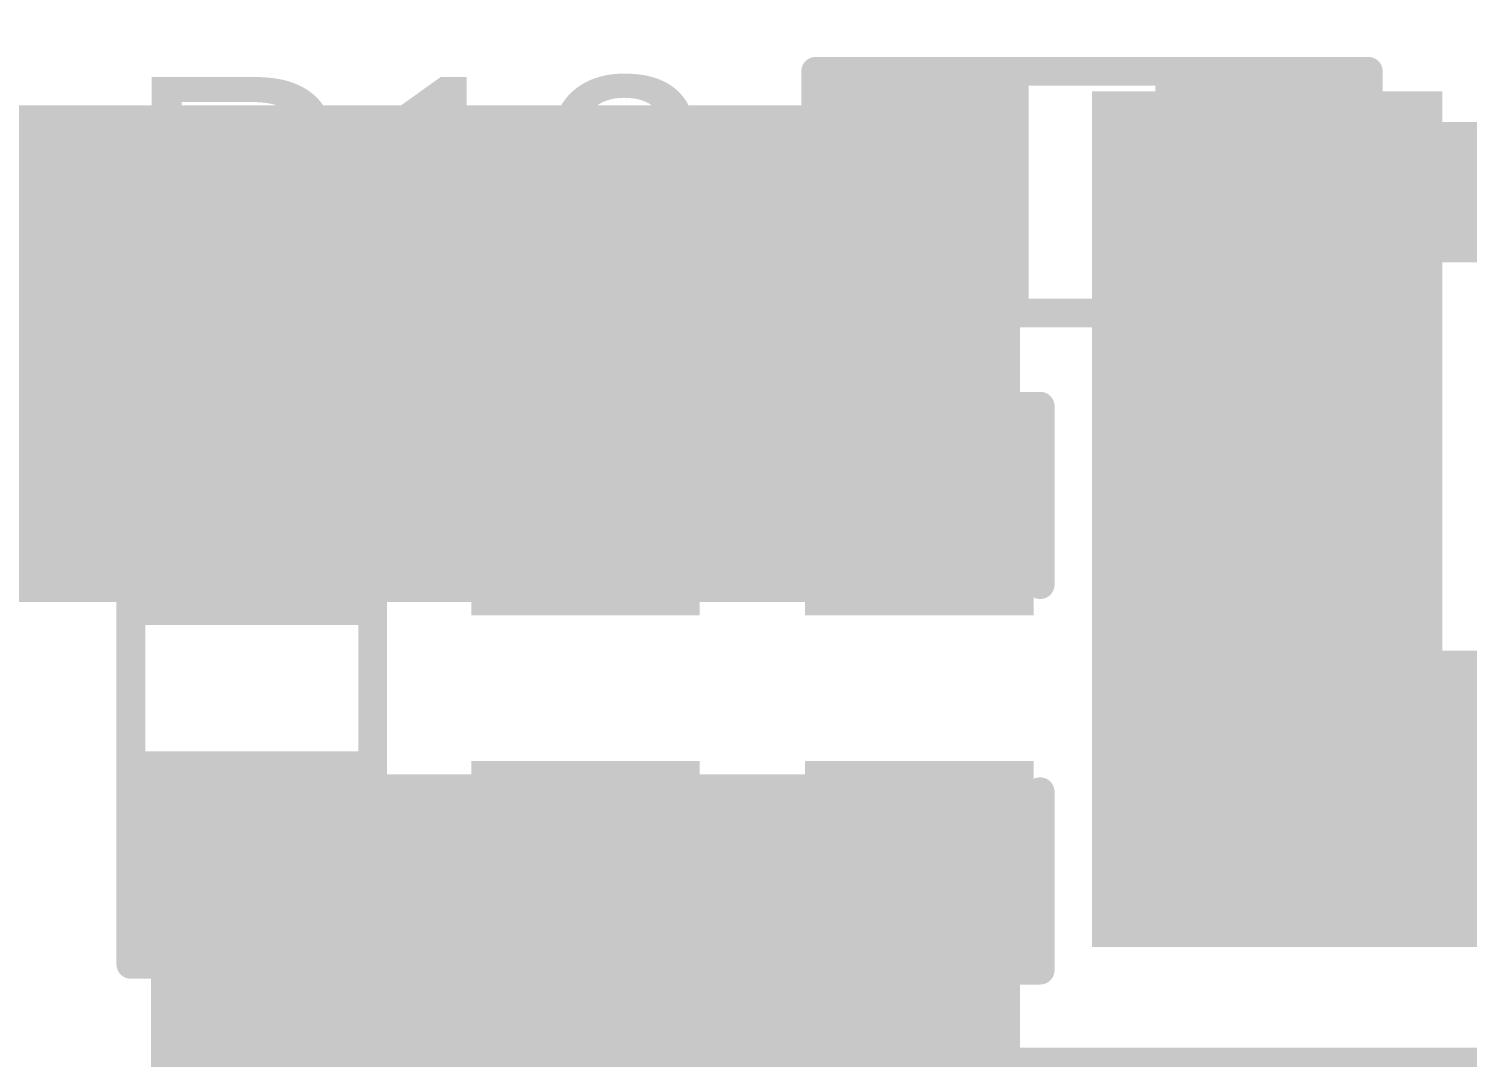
# Model space of a CAD drawing. Header units: inches. Extents: x 68 to 568, y 3 to 460.
# Drawn here: x 223.17 to 229.52, y 252.84 to 257.38 of the extents above; entities that cross this region are included whole.
import ezdxf

# ---------------------------------------------------------------- set-up
doc = ezdxf.new("R2010")
doc.units = ezdxf.units.IN
for name, color, linetype in [('Top Layer', 1, 'Continuous'), ('Top Overlay', 2, 'Continuous'), ('Top Paste', 8, 'Continuous'), ('Top Solder', 216, 'Continuous')]:
    doc.layers.add(name, color=color, linetype=linetype)
doc.styles.add('Arial', font='', dxfattribs={"height": 0.2})
doc.styles.get('Arial').set_extended_font_data('Arial')

# ---------------------------------------------------------------- blocks, each defined once
blk = doc.blocks.new('R___0603_519')
at = {"layer": 'Top Layer'}
for points in [[(-0.381, 0.4445), (-0.381, -0.4445), (-1.143, -0.4445), (-1.143, 0.4445)], [(1.143, 0.4445), (1.143, -0.4445), (0.381, -0.4445), (0.381, 0.4445)]]:
    blk.add_hatch(color=1, dxfattribs=at).paths.add_polyline_path(points)
at = {"layer": 'Top Paste'}
for points in [[(-0.381, 0.4445), (-0.381, -0.4445), (-1.143, -0.4445), (-1.143, 0.4445)], [(1.143, 0.4445), (1.143, -0.4445), (0.381, -0.4445), (0.381, 0.4445)]]:
    blk.add_hatch(color=8, dxfattribs=at).paths.add_polyline_path(points)
at = {"layer": 'Top Solder'}
for points in [[(-0.2794, 0.5461), (-0.2794, -0.5461), (-1.2446, -0.5461), (-1.2446, 0.5461)], [(1.2446, 0.5461), (1.2446, -0.5461), (0.2794, -0.5461), (0.2794, 0.5461)]]:
    blk.add_hatch(color=216, dxfattribs=at).paths.add_polyline_path(points)
at = {"layer": 'Top Overlay'}
for points in [[(-1.2192, 0.5334, 0.127, 0.127, 0), (1.2192, 0.5334, 0.127, 0.127, 0)], [(-1.2192, 0.5334, 0.127, 0.127, 0), (-1.2192, -0.5334, 0.127, 0.127, 0)], [(1.2192, 0.5334, 0.127, 0.127, 0), (1.2192, -0.5334, 0.127, 0.127, 0)], [(-1.2192, -0.5334, 0.127, 0.127, 0), (1.2192, -0.5334, 0.127, 0.127, 0)]]:
    blk.add_lwpolyline(points, format="xyseb", dxfattribs=at)
for points in [[(-1.25095, 0.5334, 0.0635, 0.0635, 1), (-1.18745, 0.5334, 0.0635, 0.0635, 1)], [(-1.25095, 0.5334, 0.0635, 0.0635, 1), (-1.18745, 0.5334, 0.0635, 0.0635, 1)], [(1.18745, 0.5334, 0.0635, 0.0635, 1), (1.25095, 0.5334, 0.0635, 0.0635, 1)], [(1.18745, 0.5334, 0.0635, 0.0635, 1), (1.25095, 0.5334, 0.0635, 0.0635, 1)], [(-1.25095, -0.5334, 0.0635, 0.0635, 1), (-1.18745, -0.5334, 0.0635, 0.0635, 1)], [(-1.25095, -0.5334, 0.0635, 0.0635, 1), (-1.18745, -0.5334, 0.0635, 0.0635, 1)], [(1.18745, -0.5334, 0.0635, 0.0635, 1), (1.25095, -0.5334, 0.0635, 0.0635, 1)], [(1.18745, -0.5334, 0.0635, 0.0635, 1), (1.25095, -0.5334, 0.0635, 0.0635, 1)]]:
    blk.add_lwpolyline(points, format="xyseb", close=True, dxfattribs=at)
blk = doc.blocks.new('R___0603_521')
at = {"layer": 'Top Layer'}
for points in [[(-0.381, 0.4445), (-0.381, -0.4445), (-1.143, -0.4445), (-1.143, 0.4445)], [(1.143, 0.4445), (1.143, -0.4445), (0.381, -0.4445), (0.381, 0.4445)]]:
    blk.add_hatch(color=1, dxfattribs=at).paths.add_polyline_path(points)
at = {"layer": 'Top Paste'}
for points in [[(-0.381, 0.4445), (-0.381, -0.4445), (-1.143, -0.4445), (-1.143, 0.4445)], [(1.143, 0.4445), (1.143, -0.4445), (0.381, -0.4445), (0.381, 0.4445)]]:
    blk.add_hatch(color=8, dxfattribs=at).paths.add_polyline_path(points)
at = {"layer": 'Top Solder'}
for points in [[(-0.2794, 0.5461), (-0.2794, -0.5461), (-1.2446, -0.5461), (-1.2446, 0.5461)], [(1.2446, 0.5461), (1.2446, -0.5461), (0.2794, -0.5461), (0.2794, 0.5461)]]:
    blk.add_hatch(color=216, dxfattribs=at).paths.add_polyline_path(points)
at = {"layer": 'Top Overlay'}
for points in [[(-1.2192, 0.5334, 0.127, 0.127, 0), (1.2192, 0.5334, 0.127, 0.127, 0)], [(-1.2192, -0.5334, 0.127, 0.127, 0), (-1.2192, 0.5334, 0.127, 0.127, 0)], [(1.2192, -0.5334, 0.127, 0.127, 0), (1.2192, 0.5334, 0.127, 0.127, 0)], [(-1.2192, -0.5334, 0.127, 0.127, 0), (1.2192, -0.5334, 0.127, 0.127, 0)]]:
    blk.add_lwpolyline(points, format="xyseb", dxfattribs=at)
for points in [[(-1.25095, 0.5334, 0.0635, 0.0635, 1), (-1.18745, 0.5334, 0.0635, 0.0635, 1)], [(-1.25095, 0.5334, 0.0635, 0.0635, 1), (-1.18745, 0.5334, 0.0635, 0.0635, 1)], [(1.18745, 0.5334, 0.0635, 0.0635, 1), (1.25095, 0.5334, 0.0635, 0.0635, 1)], [(1.18745, 0.5334, 0.0635, 0.0635, 1), (1.25095, 0.5334, 0.0635, 0.0635, 1)], [(-1.25095, -0.5334, 0.0635, 0.0635, 1), (-1.18745, -0.5334, 0.0635, 0.0635, 1)], [(-1.25095, -0.5334, 0.0635, 0.0635, 1), (-1.18745, -0.5334, 0.0635, 0.0635, 1)], [(1.18745, -0.5334, 0.0635, 0.0635, 1), (1.25095, -0.5334, 0.0635, 0.0635, 1)], [(1.18745, -0.5334, 0.0635, 0.0635, 1), (1.25095, -0.5334, 0.0635, 0.0635, 1)]]:
    blk.add_lwpolyline(points, format="xyseb", close=True, dxfattribs=at)
blk = doc.blocks.new('C___0603_603')
at = {"layer": 'Top Layer'}
for points in [[(-0.381, 0.4445), (-0.381, -0.4445), (-1.143, -0.4445), (-1.143, 0.4445)], [(1.143, 0.4445), (1.143, -0.4445), (0.381, -0.4445), (0.381, 0.4445)]]:
    blk.add_hatch(color=1, dxfattribs=at).paths.add_polyline_path(points)
at = {"layer": 'Top Paste'}
for points in [[(-0.381, 0.4445), (-0.381, -0.4445), (-1.143, -0.4445), (-1.143, 0.4445)], [(1.143, 0.4445), (1.143, -0.4445), (0.381, -0.4445), (0.381, 0.4445)]]:
    blk.add_hatch(color=8, dxfattribs=at).paths.add_polyline_path(points)
at = {"layer": 'Top Solder'}
for points in [[(-0.321, 0.5045), (-0.321, -0.5045), (-1.203, -0.5045), (-1.203, 0.5045)], [(1.203, 0.5045), (1.203, -0.5045), (0.321, -0.5045), (0.321, 0.5045)]]:
    blk.add_hatch(color=216, dxfattribs=at).paths.add_polyline_path(points)
at = {"layer": 'Top Overlay'}
for points in [[(-1.2446, 0.5334, 0.127, 0.127, 0), (-0.4572, 0.5334, 0.127, 0.127, 0)], [(-1.2446, 0.5334, 0.127, 0.127, 0), (-1.2446, -0.5334, 0.127, 0.127, 0)], [(0.4572, 0.5334, 0.127, 0.127, 0), (1.2446, 0.5334, 0.127, 0.127, 0)], [(1.2446, 0.5334, 0.127, 0.127, 0), (1.2446, -0.5334, 0.127, 0.127, 0)], [(-1.2446, -0.5334, 0.127, 0.127, 0), (-0.4572, -0.5334, 0.127, 0.127, 0)], [(0.4572, -0.5334, 0.127, 0.127, 0), (1.2446, -0.5334, 0.127, 0.127, 0)]]:
    blk.add_lwpolyline(points, format="xyseb", dxfattribs=at)
for points in [[(-1.2764, 0.5334, 0.0635, 0.0635, 1), (-1.2128, 0.5334, 0.0635, 0.0635, 1)], [(-1.2764, 0.5334, 0.0635, 0.0635, 1), (-1.2128, 0.5334, 0.0635, 0.0635, 1)], [(-0.4889, 0.5334, 0.0635, 0.0635, 1), (-0.4254, 0.5334, 0.0635, 0.0635, 1)], [(0.4254, 0.5334, 0.0635, 0.0635, 1), (0.4889, 0.5334, 0.0635, 0.0635, 1)], [(1.2128, 0.5334, 0.0635, 0.0635, 1), (1.2764, 0.5334, 0.0635, 0.0635, 1)], [(1.2128, 0.5334, 0.0635, 0.0635, 1), (1.2764, 0.5334, 0.0635, 0.0635, 1)], [(-1.2764, -0.5334, 0.0635, 0.0635, 1), (-1.2128, -0.5334, 0.0635, 0.0635, 1)], [(-1.2764, -0.5334, 0.0635, 0.0635, 1), (-1.2128, -0.5334, 0.0635, 0.0635, 1)], [(-0.4889, -0.5334, 0.0635, 0.0635, 1), (-0.4254, -0.5334, 0.0635, 0.0635, 1)], [(0.4254, -0.5334, 0.0635, 0.0635, 1), (0.4889, -0.5334, 0.0635, 0.0635, 1)], [(1.2128, -0.5334, 0.0635, 0.0635, 1), (1.2764, -0.5334, 0.0635, 0.0635, 1)], [(1.2128, -0.5334, 0.0635, 0.0635, 1), (1.2764, -0.5334, 0.0635, 0.0635, 1)]]:
    blk.add_lwpolyline(points, format="xyseb", close=True, dxfattribs=at)
blk = doc.blocks.new('C___0603_604')
at = {"layer": 'Top Layer'}
for points in [[(-0.381, 0.4445), (-0.381, -0.4445), (-1.143, -0.4445), (-1.143, 0.4445)], [(1.143, 0.4445), (1.143, -0.4445), (0.381, -0.4445), (0.381, 0.4445)]]:
    blk.add_hatch(color=1, dxfattribs=at).paths.add_polyline_path(points)
at = {"layer": 'Top Paste'}
for points in [[(-0.381, 0.4445), (-0.381, -0.4445), (-1.143, -0.4445), (-1.143, 0.4445)], [(1.143, 0.4445), (1.143, -0.4445), (0.381, -0.4445), (0.381, 0.4445)]]:
    blk.add_hatch(color=8, dxfattribs=at).paths.add_polyline_path(points)
at = {"layer": 'Top Solder'}
for points in [[(-0.321, 0.5045), (-0.321, -0.5045), (-1.203, -0.5045), (-1.203, 0.5045)], [(1.203, 0.5045), (1.203, -0.5045), (0.321, -0.5045), (0.321, 0.5045)]]:
    blk.add_hatch(color=216, dxfattribs=at).paths.add_polyline_path(points)
at = {"layer": 'Top Overlay'}
for points in [[(-1.2446, 0.5334, 0.127, 0.127, 0), (-0.4572, 0.5334, 0.127, 0.127, 0)], [(-1.2446, 0.5334, 0.127, 0.127, 0), (-1.2446, -0.5334, 0.127, 0.127, 0)], [(0.4572, 0.5334, 0.127, 0.127, 0), (1.2446, 0.5334, 0.127, 0.127, 0)], [(1.2446, 0.5334, 0.127, 0.127, 0), (1.2446, -0.5334, 0.127, 0.127, 0)], [(-1.2446, -0.5334, 0.127, 0.127, 0), (-0.4572, -0.5334, 0.127, 0.127, 0)], [(0.4572, -0.5334, 0.127, 0.127, 0), (1.2446, -0.5334, 0.127, 0.127, 0)]]:
    blk.add_lwpolyline(points, format="xyseb", dxfattribs=at)
for points in [[(-1.2764, 0.5334, 0.0635, 0.0635, 1), (-1.2128, 0.5334, 0.0635, 0.0635, 1)], [(-1.2764, 0.5334, 0.0635, 0.0635, 1), (-1.2128, 0.5334, 0.0635, 0.0635, 1)], [(-0.4889, 0.5334, 0.0635, 0.0635, 1), (-0.4254, 0.5334, 0.0635, 0.0635, 1)], [(0.4254, 0.5334, 0.0635, 0.0635, 1), (0.4889, 0.5334, 0.0635, 0.0635, 1)], [(1.2128, 0.5334, 0.0635, 0.0635, 1), (1.2764, 0.5334, 0.0635, 0.0635, 1)], [(1.2128, 0.5334, 0.0635, 0.0635, 1), (1.2764, 0.5334, 0.0635, 0.0635, 1)], [(-1.2764, -0.5334, 0.0635, 0.0635, 1), (-1.2128, -0.5334, 0.0635, 0.0635, 1)], [(-1.2764, -0.5334, 0.0635, 0.0635, 1), (-1.2128, -0.5334, 0.0635, 0.0635, 1)], [(-0.4889, -0.5334, 0.0635, 0.0635, 1), (-0.4254, -0.5334, 0.0635, 0.0635, 1)], [(0.4254, -0.5334, 0.0635, 0.0635, 1), (0.4889, -0.5334, 0.0635, 0.0635, 1)], [(1.2128, -0.5334, 0.0635, 0.0635, 1), (1.2764, -0.5334, 0.0635, 0.0635, 1)], [(1.2128, -0.5334, 0.0635, 0.0635, 1), (1.2764, -0.5334, 0.0635, 0.0635, 1)]]:
    blk.add_lwpolyline(points, format="xyseb", close=True, dxfattribs=at)

msp = doc.modelspace()

# ---------------------------------------------------------------- hatches: boundary and pattern name
at = {"layer": 'Top Layer'}
for points in [[(247.1724, 284.3106), (247.6569, 284.2142), (248.151, 284.2142), (248.6152, 284.3065), (248.6837, 284.2935), (248.8184, 284.2035), (248.8184, 250.5202), (223.7131, 250.5202), (223.7131, 252.8824), (244.575, 252.8824), (244.575, 277.9776), (235.6231, 277.9776), (235.6231, 279.9334), (236.6518, 279.9334), (236.6518, 284.4546), (246.8247, 284.4546)], [(227.866, 253.3263), (229.4128, 253.3263), (229.4128, 257.1034), (227.866, 257.1034)], [(219.6659, 254.8503), (227.5485, 254.8503), (227.5485, 257.0425), (219.6659, 257.0425)], [(228.247, 256.3489), (231.1792, 256.3489), (231.1792, 256.9689), (228.247, 256.9689)], [(228.247, 253.3263), (230.7616, 253.3263), (230.7616, 254.635), (228.247, 254.635)], [(223.7131, 250.5202), (227.5485, 250.5202), (227.5485, 254.0883), (223.7131, 254.0883)]]:
    msp.add_hatch(color=1, dxfattribs=at).paths.add_polyline_path(points)

# ---------------------------------------------------------------- block references
msp.add_blockref('R___0603_521', (227.866, 256.6589))
at = {"rotation": 90}
for name, p in [('C___0603_604', (225.6308, 254.4693)), ('C___0603_603', (227.104, 254.4693)), ('R___0603_519', (224.1576, 254.4693))]:
    msp.add_blockref(name, p, dxfattribs=at)

# ---------------------------------------------------------------- texts
at = {"layer": 'Top Overlay', "style": 'Arial'}
msp.add_text('R13', height=1.016, dxfattribs=at).set_placement((223.5992, 256.151))

doc.saveas('drawing.dxf')
